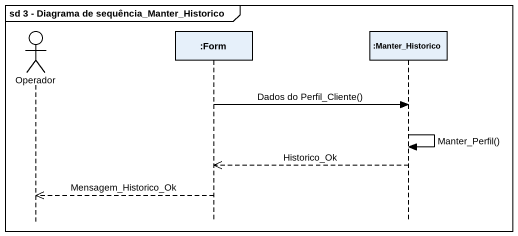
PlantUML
@startuml
mainframe sd 3 - Diagrama de sequência_Manter_Historico
hide footbox
actor Operador
participant ":Form" as Form
participant ":Manter_Historico" as Manter_Historico

Form -> Manter_Historico : Dados do Perfil_Cliente()
Manter_Historico -> Manter_Historico : Manter_Perfil()
Manter_Historico -->> Form : Historico_Ok
Form -->> Operador : Mensagem_Historico_Ok
@enduml
